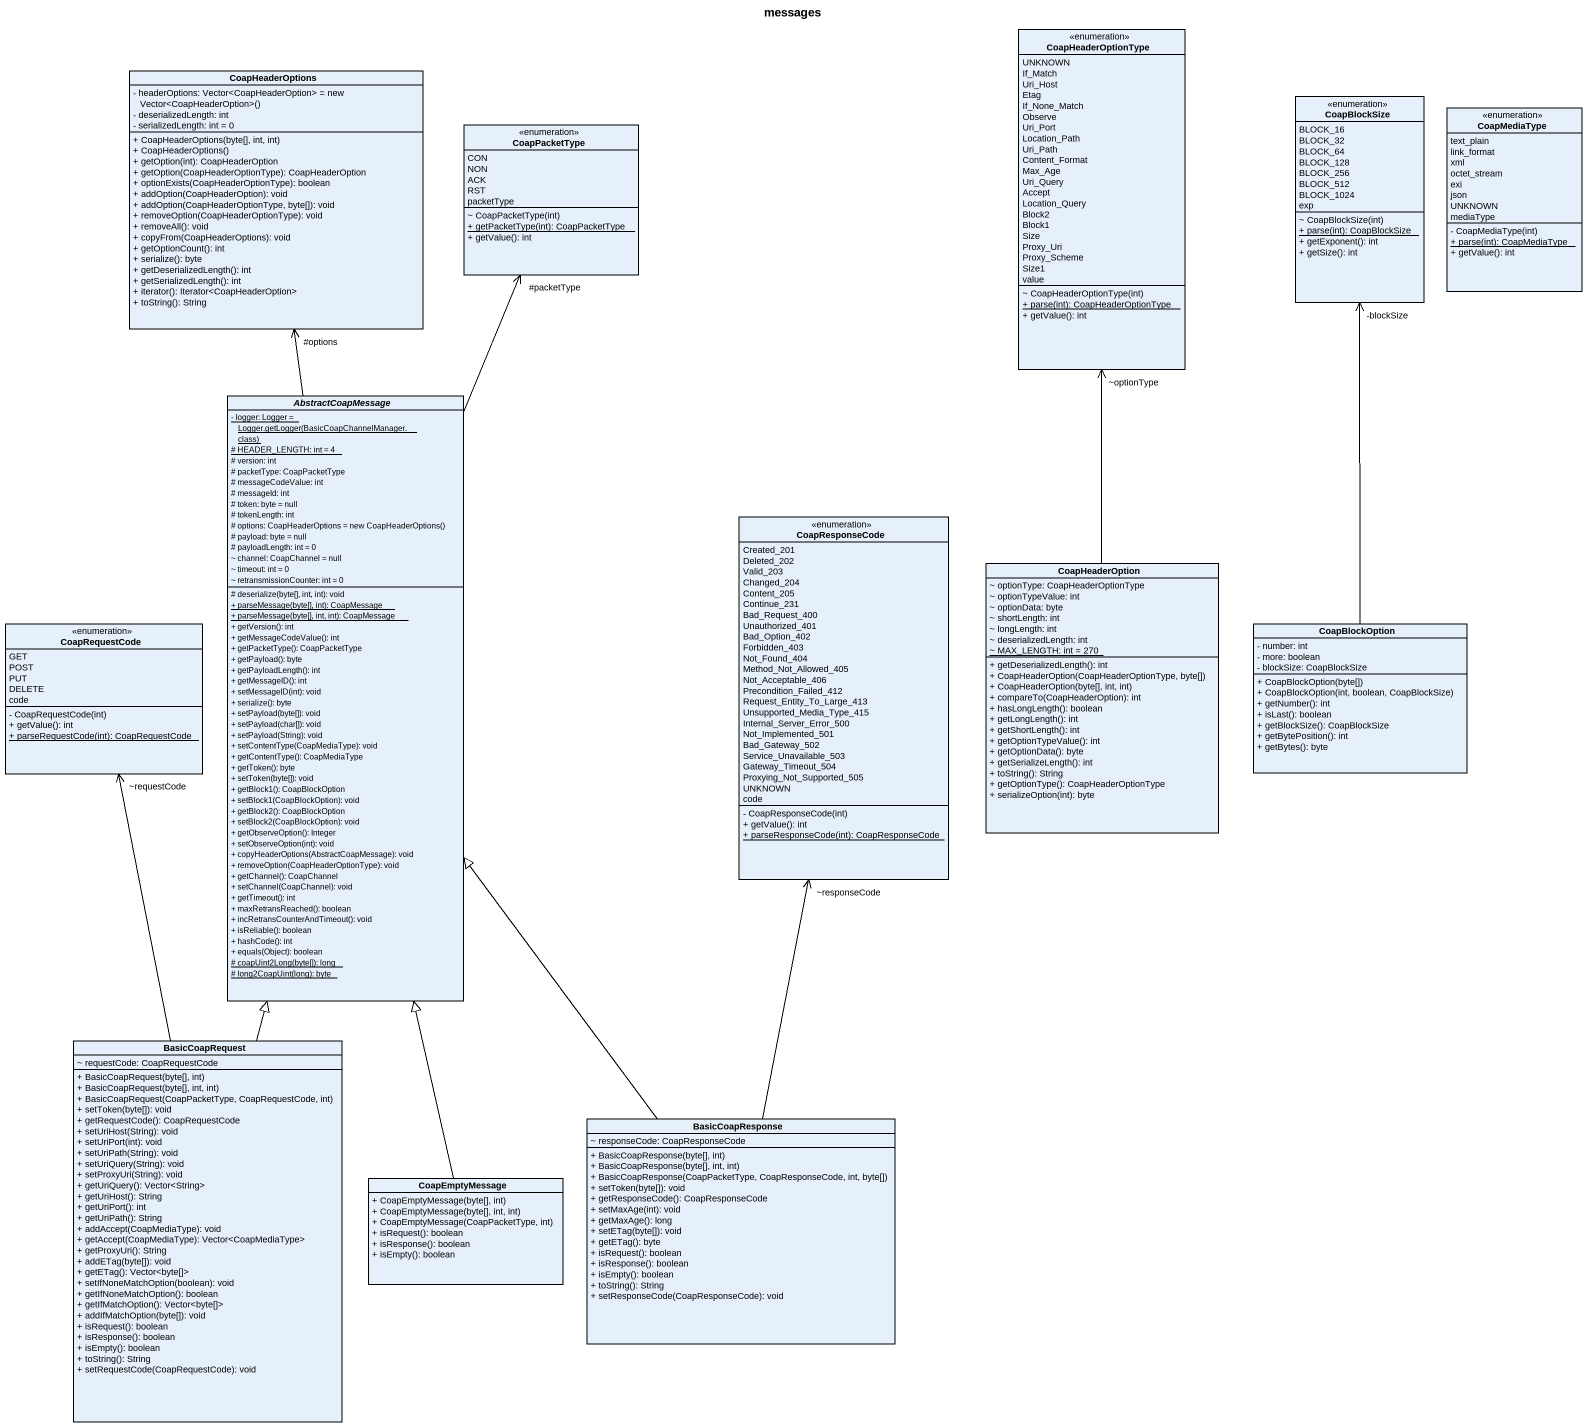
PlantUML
@startuml
title messages
hide circle
hide empty members
skinparam classAttributeIconSize 0
enum CoapHeaderOptionType {
  UNKNOWN
  If_Match
  Uri_Host
  Etag
  If_None_Match
  Observe
  Uri_Port
  Location_Path
  Uri_Path
  Content_Format
  Max_Age
  Uri_Query
  Accept
  Location_Query
  Block2
  Block1
  Size
  Proxy_Uri
  Proxy_Scheme
  Size1
  value
  ~ CoapHeaderOptionType(int)
  {static} + parse(int): CoapHeaderOptionType
  + getValue(): int
}
class CoapHeaderOptions {
  {field} - headerOptions: Vector<CoapHeaderOption> = new Vector<CoapHeaderOption>()
  - deserializedLength: int
  - serializedLength: int = 0
  + CoapHeaderOptions(byte[], int, int)
  + CoapHeaderOptions()
  + getOption(int): CoapHeaderOption
  + getOption(CoapHeaderOptionType): CoapHeaderOption
  + optionExists(CoapHeaderOptionType): boolean
  + addOption(CoapHeaderOption): void
  + addOption(CoapHeaderOptionType, byte[]): void
  + removeOption(CoapHeaderOptionType): void
  + removeAll(): void
  + copyFrom(CoapHeaderOptions): void
  + getOptionCount(): int
  + serialize(): byte
  + getDeserializedLength(): int
  + getSerializedLength(): int
  + iterator(): Iterator<CoapHeaderOption>
  + toString(): String
}
enum CoapBlockSize {
  BLOCK_16
  BLOCK_32
  BLOCK_64
  BLOCK_128
  BLOCK_256
  BLOCK_512
  BLOCK_1024
  exp
  ~ CoapBlockSize(int)
  {static} + parse(int): CoapBlockSize
  + getExponent(): int
  + getSize(): int
}
enum CoapPacketType {
  CON
  NON
  ACK
  RST
  packetType
  ~ CoapPacketType(int)
  {static} + getPacketType(int): CoapPacketType
  + getValue(): int
}
enum CoapMediaType {
  text_plain
  link_format
  xml
  octet_stream
  exi
  json
  UNKNOWN
  mediaType
  - CoapMediaType(int)
  {static} + parse(int): CoapMediaType
  + getValue(): int
}
abstract class AbstractCoapMessage {
  {static} {field} - logger: Logger = Logger.getLogger(BasicCoapChannelManager.class)
  {static} # HEADER_LENGTH: int = 4
  # version: int
  # packetType: CoapPacketType
  # messageCodeValue: int
  # messageId: int
  # token: byte = null
  # tokenLength: int
  {field} # options: CoapHeaderOptions = new CoapHeaderOptions()
  # payload: byte = null
  # payloadLength: int = 0
  ~ channel: CoapChannel = null
  ~ timeout: int = 0
  ~ retransmissionCounter: int = 0
  # deserialize(byte[], int, int): void
  {static} + parseMessage(byte[], int): CoapMessage
  {static} + parseMessage(byte[], int, int): CoapMessage
  + getVersion(): int
  + getMessageCodeValue(): int
  + getPacketType(): CoapPacketType
  + getPayload(): byte
  + getPayloadLength(): int
  + getMessageID(): int
  + setMessageID(int): void
  + serialize(): byte
  + setPayload(byte[]): void
  + setPayload(char[]): void
  + setPayload(String): void
  + setContentType(CoapMediaType): void
  + getContentType(): CoapMediaType
  + getToken(): byte
  + setToken(byte[]): void
  + getBlock1(): CoapBlockOption
  + setBlock1(CoapBlockOption): void
  + getBlock2(): CoapBlockOption
  + setBlock2(CoapBlockOption): void
  + getObserveOption(): Integer
  + setObserveOption(int): void
  + copyHeaderOptions(AbstractCoapMessage): void
  + removeOption(CoapHeaderOptionType): void
  + getChannel(): CoapChannel
  + setChannel(CoapChannel): void
  + getTimeout(): int
  + maxRetransReached(): boolean
  + incRetransCounterAndTimeout(): void
  + isReliable(): boolean
  + hashCode(): int
  + equals(Object): boolean
  {static} # coapUint2Long(byte[]): long
  {static} # long2CoapUint(long): byte
}
enum CoapResponseCode {
  Created_201
  Deleted_202
  Valid_203
  Changed_204
  Content_205
  Continue_231
  Bad_Request_400
  Unauthorized_401
  Bad_Option_402
  Forbidden_403
  Not_Found_404
  Method_Not_Allowed_405
  Not_Acceptable_406
  Precondition_Failed_412
  Request_Entity_To_Large_413
  Unsupported_Media_Type_415
  Internal_Server_Error_500
  Not_Implemented_501
  Bad_Gateway_502
  Service_Unavailable_503
  Gateway_Timeout_504
  Proxying_Not_Supported_505
  UNKNOWN
  code
  - CoapResponseCode(int)
  + getValue(): int
  {static} + parseResponseCode(int): CoapResponseCode
}
class CoapHeaderOption {
  ~ optionType: CoapHeaderOptionType
  ~ optionTypeValue: int
  ~ optionData: byte
  ~ shortLength: int
  ~ longLength: int
  ~ deserializedLength: int
  {static} ~ MAX_LENGTH: int = 270
  + getDeserializedLength(): int
  + CoapHeaderOption(CoapHeaderOptionType, byte[])
  + CoapHeaderOption(byte[], int, int)
  + compareTo(CoapHeaderOption): int
  + hasLongLength(): boolean
  + getLongLength(): int
  + getShortLength(): int
  + getOptionTypeValue(): int
  + getOptionData(): byte
  + getSerializeLength(): int
  + toString(): String
  + getOptionType(): CoapHeaderOptionType
  + serializeOption(int): byte
}
enum CoapRequestCode {
  GET
  POST
  PUT
  DELETE
  code
  - CoapRequestCode(int)
  + getValue(): int
  {static} + parseRequestCode(int): CoapRequestCode
}
class CoapBlockOption {
  - number: int
  - more: boolean
  - blockSize: CoapBlockSize
  + CoapBlockOption(byte[])
  + CoapBlockOption(int, boolean, CoapBlockSize)
  + getNumber(): int
  + isLast(): boolean
  + getBlockSize(): CoapBlockSize
  + getBytePosition(): int
  + getBytes(): byte
}
class BasicCoapRequest {
  ~ requestCode: CoapRequestCode
  + BasicCoapRequest(byte[], int)
  + BasicCoapRequest(byte[], int, int)
  + BasicCoapRequest(CoapPacketType, CoapRequestCode, int)
  + setToken(byte[]): void
  + getRequestCode(): CoapRequestCode
  + setUriHost(String): void
  + setUriPort(int): void
  + setUriPath(String): void
  + setUriQuery(String): void
  + setProxyUri(String): void
  + getUriQuery(): Vector<String>
  + getUriHost(): String
  + getUriPort(): int
  + getUriPath(): String
  + addAccept(CoapMediaType): void
  + getAccept(CoapMediaType): Vector<CoapMediaType>
  + getProxyUri(): String
  + addETag(byte[]): void
  + getETag(): Vector<byte[]>
  + setIfNoneMatchOption(boolean): void
  + getIfNoneMatchOption(): boolean
  + getIfMatchOption(): Vector<byte[]>
  + addIfMatchOption(byte[]): void
  + isRequest(): boolean
  + isResponse(): boolean
  + isEmpty(): boolean
  + toString(): String
  + setRequestCode(CoapRequestCode): void
}
class BasicCoapResponse {
  ~ responseCode: CoapResponseCode
  + BasicCoapResponse(byte[], int)
  + BasicCoapResponse(byte[], int, int)
  + BasicCoapResponse(CoapPacketType, CoapResponseCode, int, byte[])
  + setToken(byte[]): void
  + getResponseCode(): CoapResponseCode
  + setMaxAge(int): void
  + getMaxAge(): long
  + setETag(byte[]): void
  + getETag(): byte
  + isRequest(): boolean
  + isResponse(): boolean
  + isEmpty(): boolean
  + toString(): String
  + setResponseCode(CoapResponseCode): void
}
class CoapEmptyMessage {
  + CoapEmptyMessage(byte[], int)
  + CoapEmptyMessage(byte[], int, int)
  + CoapEmptyMessage(CoapPacketType, int)
  + isRequest(): boolean
  + isResponse(): boolean
  + isEmpty(): boolean
}
AbstractCoapMessage -up-> "#options" CoapHeaderOptions
AbstractCoapMessage -up-> "#packetType" CoapPacketType
CoapHeaderOption -up-> "~optionType" CoapHeaderOptionType
CoapBlockOption -up-> "-blockSize" CoapBlockSize
BasicCoapRequest -up-|> AbstractCoapMessage
BasicCoapRequest -up-> "~requestCode" CoapRequestCode
BasicCoapResponse -up-|> AbstractCoapMessage
BasicCoapResponse -up-> "~responseCode" CoapResponseCode
CoapEmptyMessage -up-|> AbstractCoapMessage
@enduml
